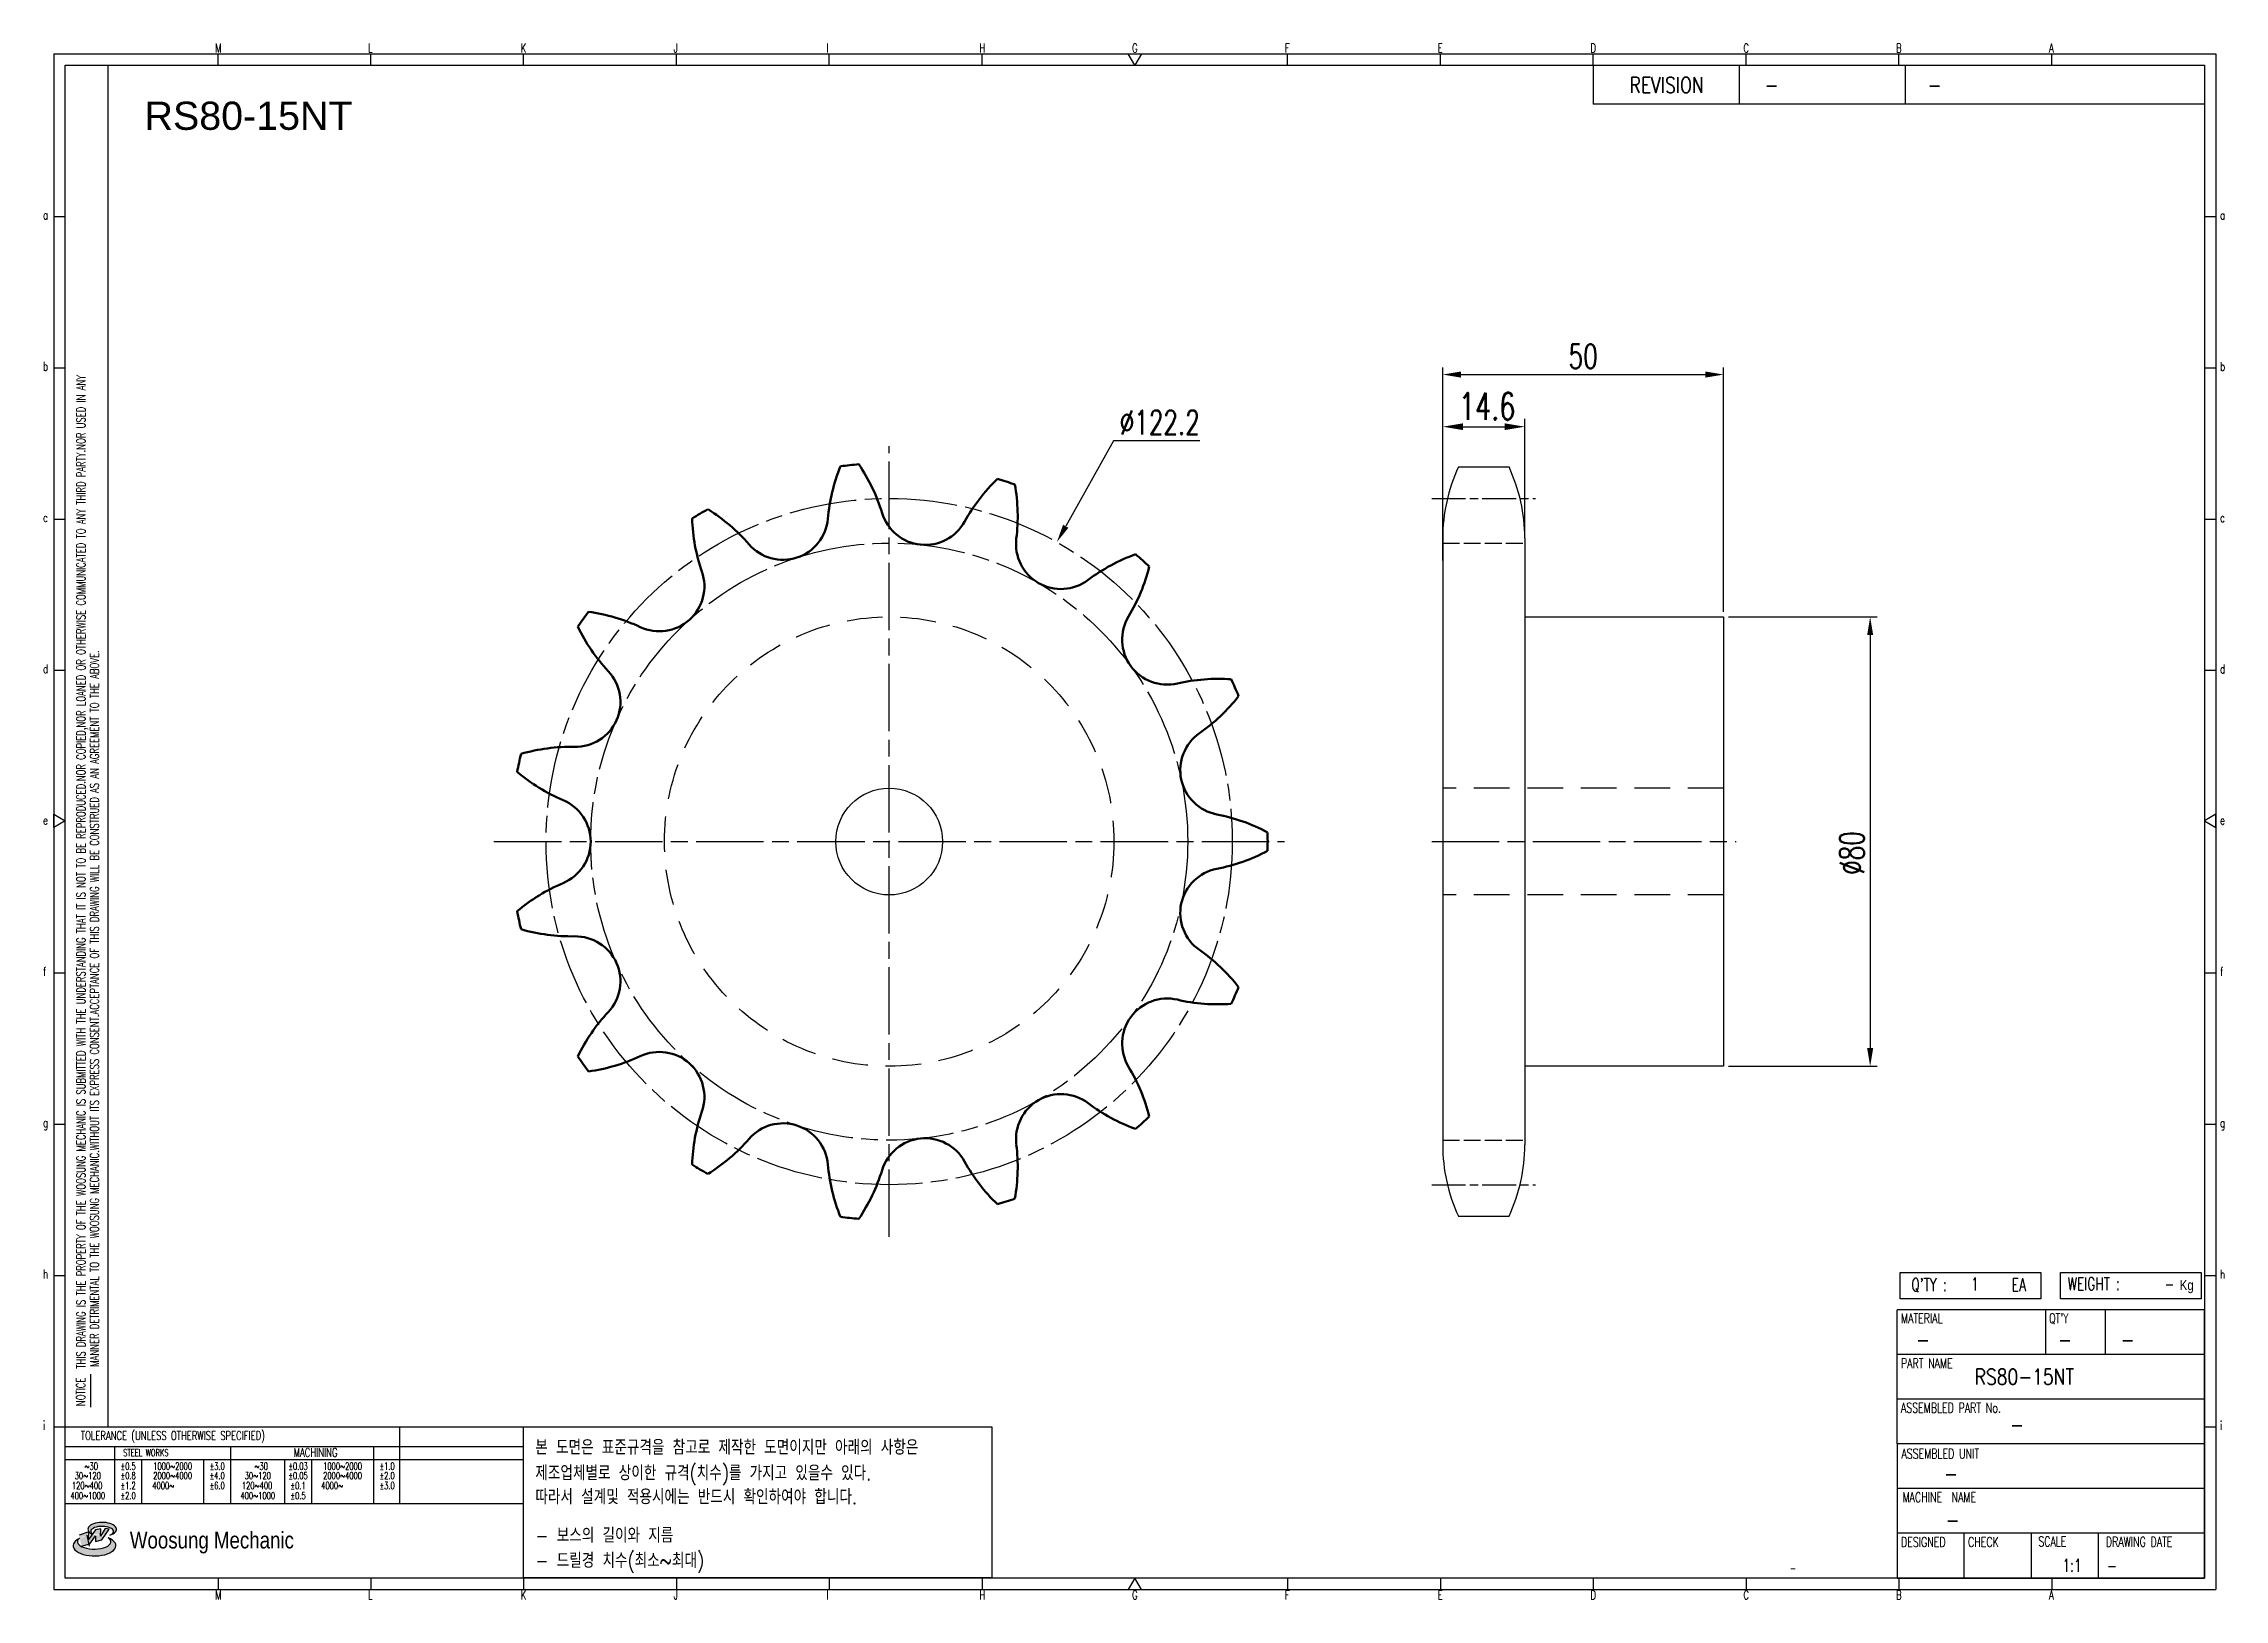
# Model space of a CAD drawing. Header units: millimetres. Extents: x 24007 to 24395, y 30 to 307.
import ezdxf
from ezdxf.enums import TextEntityAlignment as Align

# ---------------------------------------------------------------- set-up
doc = ezdxf.new("R2010")
doc.units = ezdxf.units.MM
for name, pattern in [('AM_ISO02W050', [7.5, 6, -1.5]), ('AM_ISO02W050x2', [3.75, 3, -0.75]), ('AM_ISO08W050', [18, 12, -1.5, 3, -1.5]), ('AM_ISO08W050x2', [9, 6, -0.75, 1.5, -0.75]), ('HIDDEN', [9.525, 6.35, -3.175])]:
    doc.linetypes.add(name, pattern=pattern)
for name, color, linetype, lineweight in [('AM_0N', 7, 'Continuous', 50), ('AM_3N', 6, 'AM_ISO02W050', 25), ('AM_7', 4, 'AM_ISO08W050', 25), ('AM_7N', 4, 'AM_ISO08W050', 25)]:
    doc.layers.add(name, color=color, linetype=linetype, lineweight=lineweight)
for name, color, linetype in [('HL', 2, 'HIDDEN'), ('S-DIM', 7, 'Continuous'), ('TITLE', 7, 'Continuous'), ('도면레이아웃', 7, 'Continuous')]:
    doc.layers.add(name, color=color, linetype=linetype)
doc.styles.add('HAN', font='ROMANS.shx', dxfattribs={"width": 0.7, "bigfont": 'whgtxt.shx'})
doc.styles.add('HKD_ST2', font='romans.shx', dxfattribs={"width": 0.7, "height": 4, "bigfont": '@extfont2.shx'})
doc.styles.add('HSG', font='SIMPLEX.shx', dxfattribs={"width": 0.7, "bigfont": 'HSG.shx'})
doc.styles.add('ROMANS', font='romans.shx', dxfattribs={"width": 0.7, "bigfont": 'whgtxt.shx'})
doc.styles.add('SLDTEXTSTYLE4', font='arial.ttf', dxfattribs={"width": 0.8})
doc.styles.get("Standard").update_dxf_attribs({"font": 'arial.ttf'})
doc.dimstyles.new('APP10', dxfattribs={"dimscale": 2, "dimtxt": 2.4, "dimasz": 1.8, "dimexe": 0.7, "dimexo": 0.5, "dimgap": 0.6, "dimtad": 1, "dimtoh": 1, "dimdec": 1, "dimrnd": 0.01, "dimzin": 9, "dimdsep": 46, "dimtxsty": 'HSG', "dimcen": 0, "dimclrd": 1, "dimclre": 1, "dimclrt": 256, "dimazin": 2, "dimtp": 1, "dimtm": 1, "dimtfac": 0.5, "dimtdec": 1, "dimtofl": 0, "dimtmove": 0, "dimatfit": 3, "dimfxl": 0, "dimtvp": 1, "dimtolj": 2, "dimlwd": -1, "dimlwe": -1, "dimarcsym": 0})
doc.dimstyles.new('APP8', dxfattribs={"dimscale": 1.8, "dimtxt": 2.4, "dimasz": 1.8, "dimexe": 0.7, "dimexo": 0.5, "dimgap": 0.6, "dimtad": 1, "dimtoh": 1, "dimdec": 1, "dimrnd": 0.01, "dimzin": 9, "dimdsep": 46, "dimtxsty": 'HSG', "dimcen": 0, "dimclrd": 1, "dimclre": 1, "dimclrt": 256, "dimazin": 2, "dimtp": 1, "dimtm": 1, "dimtfac": 0.5, "dimtdec": 1, "dimtofl": 0, "dimtmove": 0, "dimatfit": 3, "dimfxl": 0, "dimtvp": 1, "dimtolj": 2, "dimlwd": -1, "dimlwe": -1, "dimarcsym": 0})

# ---------------------------------------------------------------- blocks, each defined once
blk = doc.blocks.new('SUYWSHJH')
at = {"layer": '도면레이아웃'}
h = blk.add_hatch(color=10, dxfattribs=at)
h.paths.add_polyline_path([(1.544, 35.177), (1.554, 34.966), (1.779, 35.034), (2.054, 35.422), (1.908, 35.446), (1.728, 35.167), (1.741, 35.439), (1.547, 35.405), (1.292, 35.041), (1.295, 35.33), (0.943, 35.208), (1.03, 34.8), (1.336, 34.885)])
edge = h.paths.add_edge_path()
edge.add_ellipse((1.795, 35.421), major_axis=(-0.53, 0), ratio=0.487785, start_angle=122.36065, end_angle=403.39574)
edge.add_line((1.411, 35.244), (1.419, 35.261))
edge.add_ellipse((1.798, 35.344), major_axis=(-0.423, 0), ratio=0.444396, start_angle=131.58977, end_angle=386.19408, ccw=False)
edge = h.paths.add_edge_path()
edge.add_ellipse((1.512, 34.815), major_axis=(-0.793, 0), ratio=0.480113, start_angle=314.67633, end_angle=590.85213)
edge.add_ellipse((1.501, 34.958), major_axis=(-0.62, 0), ratio=0.43311, start_angle=331.7024, end_angle=574.42495, ccw=False)
for p, q in [((0, 90.118), (80.15, 90.118)), ((0, 90.118), (0, 33.191)), ((6.089, 89.693), (6.089, 90.118)), ((11.753, 89.693), (11.753, 90.118)), ((17.418, 89.693), (17.418, 90.118)), ((23.082, 89.693), (23.082, 90.118)), ((28.746, 89.693), (28.746, 90.118)), ((34.411, 89.693), (34.411, 90.118)), ((45.739, 89.693), (45.739, 90.118)), ((51.404, 89.693), (51.404, 90.118)), ((57.068, 89.693), (57.068, 90.118)), ((62.732, 89.693), (62.732, 90.118)), ((68.397, 89.693), (68.397, 90.118)), ((74.061, 89.693), (74.061, 90.118)), ((80.15, 90.118), (80.15, 33.191)), ((0, 84.085), (0.425, 84.085)), ((79.725, 84.085), (80.15, 84.085)), ((0, 78.478), (0.425, 78.478)), ((79.725, 78.478), (80.15, 78.478)), ((0, 72.87), (0.425, 72.87)), ((79.725, 72.87), (80.15, 72.87)), ((0, 67.262), (0.425, 67.262)), ((79.725, 67.262), (80.15, 67.262)), ((0, 56.047), (0.425, 56.047)), ((79.725, 56.047), (80.15, 56.047)), ((0, 50.439), (0.425, 50.439)), ((79.725, 50.439), (80.15, 50.439)), ((0, 44.832), (0.425, 44.832)), ((79.725, 44.832), (80.15, 44.832)), ((1.377, 39.947), (1.377, 41.174)), ((0, 39.224), (0.425, 39.224)), ((79.725, 39.224), (80.15, 39.224)), ((0, 33.191), (80.15, 33.191)), ((6.089, 33.616), (6.089, 33.191)), ((11.753, 33.616), (11.753, 33.191)), ((17.418, 33.616), (17.418, 33.191)), ((23.082, 33.616), (23.082, 33.191)), ((28.746, 33.616), (28.746, 33.191)), ((34.411, 33.616), (34.411, 33.191)), ((45.739, 33.616), (45.739, 33.191)), ((51.404, 33.616), (51.404, 33.191)), ((57.068, 33.616), (57.068, 33.191)), ((62.732, 33.616), (62.732, 33.191)), ((68.397, 33.616), (68.397, 33.191)), ((74.061, 33.616), (74.061, 33.191))]:
    blk.add_line(p, q)
at = {"color": 2}
for p, q in [((2.017, 39.224), (2.017, 89.693)), ((0.425, 39.224), (17.418, 39.224)), ((12.816, 39.224), (12.816, 36.382)), ((17.418, 33.616), (17.418, 39.224)), ((0.425, 38.487), (17.418, 38.487)), ((0.425, 38.012), (17.418, 38.012)), ((2.257, 38.487), (2.257, 36.382)), ((3.257, 38.012), (3.257, 36.382)), ((5.557, 38.012), (5.557, 36.382)), ((6.557, 38.5), (6.557, 36.382)), ((8.557, 38.012), (8.557, 36.382)), ((9.557, 38.026), (9.557, 36.382)), ((11.857, 38.487), (11.857, 36.382)), ((0.425, 36.382), (17.418, 36.382))]:
    blk.add_line(p, q, dxfattribs=at)
at = {"color": 6, "ltscale": 0.5}
for p, q in [((57.068, 89.693), (57.068, 88.246)), ((62.47, 89.693), (62.47, 88.246)), ((68.635, 89.693), (68.635, 88.246)), ((79.725, 88.246), (57.068, 88.246)), ((68.336, 38.59), (68.336, 43.563)), ((79.725, 43.563), (68.336, 43.563)), ((73.827, 43.563), (73.827, 41.905)), ((76.037, 43.563), (76.037, 41.905)), ((79.725, 38.59), (79.725, 43.563)), ((79.725, 41.905), (68.336, 41.905)), ((79.725, 40.248), (68.336, 40.248)), ((68.336, 38.59), (68.336, 33.616)), ((79.725, 38.59), (68.336, 38.59)), ((79.725, 33.616), (79.725, 38.59)), ((79.725, 36.932), (68.336, 36.932)), ((79.725, 35.274), (68.336, 35.274)), ((70.822, 33.616), (70.822, 35.274)), ((73.309, 33.616), (73.309, 35.274)), ((75.796, 33.616), (75.796, 35.274)), ((68.336, 33.616), (79.725, 33.616))]:
    blk.add_line(p, q, dxfattribs=at)
for points in [[(40.075, 89.693), (39.83, 90.118), (40.32, 90.118)], [(0.425, 89.693), (79.725, 89.693), (79.725, 33.616), (0.425, 33.616)], [(0.425, 61.679), (0, 61.433), (0, 61.924)], [(79.725, 61.679), (80.15, 61.433), (80.15, 61.924)], [(40.075, 33.616), (39.83, 33.191), (40.32, 33.191)]]:
    blk.add_lwpolyline(points, close=True)
at = {"layer": 'TITLE', "color": 20}
for p, q in [((68.449, 43.961), (68.449, 44.936)), ((68.449, 44.936), (73.654, 44.936)), ((73.654, 44.936), (73.654, 43.961)), ((74.39, 43.961), (74.39, 44.936)), ((74.39, 44.936), (79.595, 44.936)), ((79.595, 44.936), (79.595, 43.961)), ((73.654, 43.961), (68.449, 43.961)), ((79.595, 43.961), (74.39, 43.961))]:
    blk.add_line(p, q, dxfattribs=at)
at = {"layer": '도면레이아웃'}
for p, q in [((1.295, 35.33), (0.943, 35.208)), ((1.03, 34.8), (1.336, 34.885)), ((1.224, 35.208), (1.311, 34.8)), ((1.224, 35.208), (1.224, 35.208)), ((1.547, 35.405), (1.292, 35.041)), ((1.292, 35.041), (1.295, 35.33)), ((1.336, 34.885), (1.544, 35.177)), ((1.419, 35.261), (1.411, 35.244)), ((1.544, 35.177), (1.554, 34.966)), ((1.741, 35.439), (1.547, 35.405)), ((1.554, 34.966), (1.779, 35.034)), ((1.908, 35.446), (1.728, 35.167)), ((1.728, 35.167), (1.741, 35.439)), ((1.779, 35.034), (2.054, 35.422)), ((2.054, 35.422), (1.908, 35.446))]:
    blk.add_line(p, q, dxfattribs=at)
for centre, major_axis, ratio, start_param, end_param in [((1.795, 35.421), (-0.53, 0), 0.487785, 2.135596, 7.040584), ((1.512, 34.815), (-0.793, 0), 0.480113, 5.492138, 10.312315), ((1.501, 34.958), (-0.62, 0), 0.43311, 5.789299, 10.025607), ((1.798, 35.344), (-0.423, 0), 0.444396, 2.296675, 6.740358)]:
    blk.add_ellipse(centre, major_axis=major_axis, ratio=ratio, start_param=start_param, end_param=end_param, dxfattribs=at)
at = {"color": 4, "style": 'HKD_ST2', "width": 0.7}
for s, p in [('M', (5.988, 90.164)), ('L', (11.652, 90.164)), ('K', (17.316, 90.164)), ('J', (22.981, 90.164)), ('I', (28.645, 90.164)), ('H', (34.309, 90.164)), ('G', (39.974, 90.164)), ('F', (45.638, 90.164)), ('E', (51.302, 90.164)), ('D', (56.967, 90.164)), ('C', (62.631, 90.164)), ('B', (68.295, 90.164)), ('A', (73.96, 90.164)), ('a', (-0.395, 83.976)), ('a', (80.305, 83.97)), ('b', (-0.395, 78.368)), ('b', (80.305, 78.362)), ('c', (-0.395, 72.76)), ('c', (80.305, 72.754)), ('d', (-0.395, 67.153)), ('d', (80.305, 67.147)), ('e', (-0.395, 61.545)), ('e', (80.305, 61.539)), ('f', (-0.395, 55.937)), ('f', (80.305, 55.931)), ('g', (-0.395, 50.33)), ('g', (80.305, 50.324)), ('h', (-0.395, 44.722)), ('h', (80.305, 44.716)), ('i', (-0.395, 39.114)), ('i', (80.305, 39.108)), ('M', (5.988, 32.824)), ('L', (11.652, 32.824)), ('K', (17.316, 32.824)), ('J', (22.981, 32.824)), ('I', (28.645, 32.824)), ('H', (34.309, 32.824)), ('G', (39.974, 32.824)), ('F', (45.638, 32.824)), ('E', (51.302, 32.824)), ('D', (56.967, 32.824)), ('C', (62.631, 32.824)), ('B', (68.295, 32.824)), ('A', (73.96, 32.824))]:
    blk.add_text(s, height=0.326, dxfattribs=at).set_placement(p)
for s, height, style, width, p in [('REVISION', 0.5806, 'HAN', 0.8, (58.415, 88.664)), ('-', 0.581, 'HAN', 0.8, (63.426, 88.664)), ('-', 0.581, 'HAN', 0.8, (69.468, 88.664)), ("Q'TY : ", 0.4746, 'HKD_ST2', 0.7, (68.857, 44.253)), ('1', 0.475, 'HKD_ST2', 0.7, (71.071, 44.275)), ('EA', 0.4746, 'HKD_ST2', 0.7, (72.578, 44.253)), ('WEIGHT : ', 0.4746, 'HKD_ST2', 0.7, (74.65, 44.286)), ('-', 0.581, 'HAN', 0.8, (69.029, 42.157)), ('-', 0.581, 'HAN', 0.8, (74.289, 42.157)), ('-', 0.581, 'HAN', 0.8, (76.623, 42.157)), ('-', 0.581, 'HAN', 0.8, (72.515, 39.013)), ('-', 0.581, 'HAN', 0.8, (70.067, 37.189)), ('-', 0.581, 'HAN', 0.8, (70.126, 35.48)), ('1:1', 0.4746, 'HKD_ST2', 0.7, (74.458, 33.848)), ('-', 0.475, 'HKD_ST2', 0.7, (76.112, 33.837))]:
    blk.add_text(s, height=height, dxfattribs=dict(style=style, width=width)).set_placement(p)
at = {"color": 6, "style": 'HKD_ST2', "width": 0.7}
for s, p in [(' THIS DRAWING IS THE PROPERTY OF THE WOOSUNG MECHANIC IS SUBMITTED WITH THE UNDERSTANDING THAT IT IS NOT TO BE REPRODUCED.NOR COPIED,NOR LOANED OR OTHERWISE COMMUNICATED TO ANY THIRD PARTY.NOR USED IN ANY', (1.173, 41.217)), ('MANNER DETRIMENTAL TO THE WOOSUNG MECHANIC.WITHOUT ITS EXPRESS CONSENT.ACCEPTANCE OF THIS DRAWING WILL BE CONSTRUED AS AN AGREEMENT TO THE ABOVE.', (1.672, 41.447))]:
    blk.add_text(s, height=0.326266, rotation=90, dxfattribs=at).set_placement(p)
at = {"style": 'HKD_ST2', "width": 0.7}
blk.add_text('-', height=0.475, dxfattribs=at).set_placement((78.613, 44.286), align=Align.RIGHT)
at = {"color": 4, "style": 'HKD_ST2', "width": 0.7}
for s, height, p in [('MATERIAL', 0.3651, (68.474, 43.425)), ("QT'Y", 0.3651, (73.965, 43.425)), ('PART NAME', 0.3651, (68.474, 41.756)), ('ASSEMBLED PART No.', 0.36511, (68.474, 40.109)), ('ASSEMBLED UNIT', 0.36511, (68.49, 38.408)), ('MACHINE  NAME', 0.36511, (68.532, 36.794)), ('DESIGNED', 0.3651, (68.474, 35.136)), ('CHECK', 0.3651, (70.961, 35.136)), ('SCALE', 0.3651, (73.566, 35.153)), ('DRAWING DATE', 0.36511, (76.071, 35.141))]:
    blk.add_text(s, height=height, dxfattribs=at).set_placement(p, align=Align.TOP_LEFT)
at = {"style": 'HKD_ST2', "width": 0.7}
blk.add_text('NOTICE', height=0.3263, rotation=90, dxfattribs=at).set_placement((1.163, 39.988))
for s, height, style, width, p in [('TOLERANCE (UNLESS OTHERWISE SPECIFIED)', 0.32627, 'HKD_ST2', 0.7, (4.417, 38.896)), ('-', 0.326, 'ROMANS', 0.65, (64.469, 33.975))]:
    blk.add_text(s, height=height, dxfattribs=dict(style=style, width=width)).set_placement(p, align=Align.MIDDLE_CENTER)
at = {"color": 4, "style": 'HKD_ST2', "width": 0.7}
for s, height, p in [('STEEL WORKS', 0.26101, (3.416, 38.268)), ('MACHINING', 0.3263, (9.707, 38.27)), ('%%P0.5', 0.261, (2.757, 37.762)), ('%%P0.8', 0.261, (2.757, 37.411)), ('%%P3.0', 0.261, (6.057, 37.762)), ('%%P4.0', 0.261, (6.057, 37.411)), ('%%P0.03', 0.261, (9.057, 37.762)), ('%%P0.05', 0.261, (9.057, 37.411)), ('%%P1.0', 0.261, (12.357, 37.762)), ('%%P2.0', 0.261, (12.357, 37.411)), ('%%P1.2', 0.261, (2.757, 37.045)), ('%%P2.0', 0.261, (2.757, 36.67)), ('%%P6.0', 0.261, (6.057, 37.045)), ('%%P0.1', 0.261, (9.057, 37.045)), ('%%P0.5', 0.261, (9.057, 36.67)), ('%%P3.0', 0.261, (12.357, 37.045))]:
    blk.add_text(s, height=height, dxfattribs=at).set_placement(p, align=Align.MIDDLE)
for s, height, p in [('30%%126120', 0.261, (1.263, 37.411)), ('%%12630', 0.261, (1.389, 37.762)), ('2000%%1264000', 0.26101, (4.407, 37.411)), ('1000%%1262000', 0.26101, (4.407, 37.762)), ('30%%126120', 0.261, (7.563, 37.411)), ('%%12630', 0.261, (7.689, 37.762)), ('2000%%1264000', 0.26101, (10.707, 37.411)), ('1000%%1262000', 0.26101, (10.707, 37.762)), ('400%%1261000', 0.26101, (1.263, 36.67)), ('120%%126400', 0.26101, (1.237, 37.045)), ('4000%%126', 0.261, (4.061, 37.045)), ('400%%1261000', 0.26101, (7.563, 36.67)), ('120%%126400', 0.26101, (7.537, 37.045)), ('4000%%126', 0.261, (10.321, 37.045))]:
    blk.add_text(s, height=height, dxfattribs=at).set_placement(p, align=Align.MIDDLE_CENTER)
at = {"color": 1, "style": 'SLDTEXTSTYLE4', "width": 0.8}
blk.add_text('Woosung Mechanic', height=0.61957, dxfattribs=at).set_placement((2.822, 34.711))
at = {"layer": 'TITLE', "width": 0.8}
blk.add_text('Kg', height=0.3789, dxfattribs=at).set_placement((78.807, 44.286))
blk = doc.blocks.new('*D2')
at = {"layer": 'Defpoints', "color": 0, "transparency": 16777216}
for p in [(24305.94, 204.78), (24305.94, 124.78), (24332.03, 124.78)]:
    blk.add_point(p, dxfattribs=at)
at = {"layer": 'S-DIM', "color": 1, "transparency": 16777216}
for p, q in [((24306.84, 204.78), (24333.29, 204.78)), ((24332.03, 201.54), (24332.03, 128.02)), ((24306.84, 124.78), (24333.29, 124.78))]:
    blk.add_line(p, q, dxfattribs=at)
for points in [[(24331.49, 201.54), (24332.57, 201.54), (24332.03, 204.78)], [(24331.49, 128.02), (24332.57, 128.02), (24332.03, 124.78)]]:
    blk.add_solid(points, dxfattribs=at)
at = {"layer": 'S-DIM', "transparency": 16777216, "insert": (24328.79, 162.74), "char_height": 4.32, "attachment_point": 5, "rotation": 90, "style": 'HSG'}
blk.add_mtext('\\A2;%%c80', dxfattribs=at)
blk = doc.blocks.new('*D3')
at = {"layer": 'Defpoints', "color": 0, "transparency": 16777216}
for p in [(24305.94, 247.91), (24255.94, 213.91), (24305.94, 204.78)]:
    blk.add_point(p, dxfattribs=at)
at = {"layer": 'S-DIM', "color": 1, "transparency": 16777216}
for p, q in [((24255.94, 214.81), (24255.94, 249.17)), ((24305.94, 205.68), (24305.94, 249.17)), ((24259.18, 247.91), (24302.7, 247.91))]:
    blk.add_line(p, q, dxfattribs=at)
for points in [[(24259.18, 248.45), (24259.18, 247.37), (24255.94, 247.91)], [(24302.7, 248.45), (24302.7, 247.37), (24305.94, 247.91)]]:
    blk.add_solid(points, dxfattribs=at)
at = {"layer": 'S-DIM', "transparency": 16777216, "insert": (24280.94, 251.15), "char_height": 4.32, "attachment_point": 5, "style": 'HSG'}
blk.add_mtext('\\A2;50', dxfattribs=at)
blk = doc.blocks.new('*D4')
at = {"layer": 'Defpoints', "color": 0, "transparency": 16777216}
for p in [(24187.25, 218.08), (24127.58, 111.48)]:
    blk.add_point(p, dxfattribs=at)
at = {"layer": 'S-DIM', "color": 1, "transparency": 16777216}
for p, q in [((24197.36, 236.14), (24188.84, 220.9)), ((24212.7, 236.14), (24197.36, 236.14))]:
    blk.add_line(p, q, dxfattribs=at)
blk.add_solid([(24188.36, 221.17), (24189.31, 220.64), (24187.25, 218.08)], dxfattribs=at)
at = {"layer": 'S-DIM', "transparency": 16777216, "insert": (24205.57, 239.38), "char_height": 4.32, "attachment_point": 5, "style": 'HSG'}
blk.add_mtext('\\A2;∅122.2', dxfattribs=at)
blk = doc.blocks.new('*D5')
at = {"layer": 'Defpoints', "color": 0, "transparency": 16777216}
for p in [(24270.54, 238.63), (24255.94, 218.77), (24270.54, 217.92)]:
    blk.add_point(p, dxfattribs=at)
at = {"layer": 'S-DIM', "color": 1, "transparency": 16777216}
for p, q in [((24255.94, 219.77), (24255.94, 240.03)), ((24259.54, 238.63), (24266.94, 238.63)), ((24270.54, 218.92), (24270.54, 240.03))]:
    blk.add_line(p, q, dxfattribs=at)
for points in [[(24259.54, 239.23), (24259.54, 238.03), (24255.94, 238.63)], [(24266.94, 239.23), (24266.94, 238.03), (24270.54, 238.63)]]:
    blk.add_solid(points, dxfattribs=at)
at = {"layer": 'S-DIM', "transparency": 16777216, "insert": (24263.85, 242.23), "char_height": 4.8, "attachment_point": 5, "style": 'HSG'}
blk.add_mtext('\\A2;14.6', dxfattribs=at)

msp = doc.modelspace()

# ---------------------------------------------------------------- linework, layer by layer
for p, q in [((24258.74, 231.47), (24267.74, 231.47)), ((24255.94, 218.77), (24255.94, 110.79)), ((24270.54, 218.77), (24270.54, 110.79)), ((24270.54, 204.78), (24305.94, 204.78)), ((24305.94, 204.78), (24305.94, 124.78)), ((24305.94, 124.78), (24270.54, 124.78)), ((24258.74, 98.09), (24267.74, 98.09))]:
    msp.add_line(p, q)
at = {"color": 4}
msp.add_lwpolyline([(24092.33, 60.62), (24175.7, 60.62), (24175.7, 33.7), (24092.33, 33.7)], close=True, dxfattribs=at)
msp.add_circle((24157.41, 164.78), 9.5)
for centre, start, end in [((24286.14, 218.77), 155.132, 180), ((24240.34, 218.77), 0, 24.868), ((24286.14, 110.79), 180, 204.868), ((24240.34, 110.79), 335.132, 0)]:
    msp.add_arc(centre, 30.2, start, end)
at = {"layer": 'AM_0N'}
for centre, radius, start, end in [((24178.77, 219.42), 32.4, 157.9492, 175), ((24157.41, 164.78), 67.37, 94.61, 97.39), ((24125.16, 213.79), 32.4, 17, 34.0508), ((24199.16, 206.01), 32.4, 133.9492, 151), ((24157.41, 164.78), 67.37, 70.61, 73.39), ((24147.88, 222.67), 32.4, 353, 10.0508), ((24157.41, 164.78), 67.37, 118.61, 121.39), ((24154.7, 223.39), 32.4, 181.9492, 199), ((24108.01, 196.43), 32.4, 41, 58.0508), ((24138.51, 222.95), 8.02, 221, 355), ((24163.81, 225.61), 8.02, 197, 331), ((24188, 217.75), 8.02, 173, 307), ((24212.32, 185.47), 32.4, 109.9492, 127), ((24172.25, 221.54), 32.4, 329, 346.0508), ((24157.41, 164.78), 67.37, 46.61, 49.39), ((24116.49, 210.23), 8.02, 245, 19), ((24157.41, 164.78), 67.37, 142.61, 145.39), ((24131.1, 217.22), 32.4, 205.9492, 223), ((24099.41, 173.6), 32.4, 65, 82.0508), ((24206.9, 200.73), 8.02, 149, 283), ((24101.54, 189.65), 8.02, 269, 43), ((24215.99, 161.35), 32.4, 85.9492, 103), ((24194.06, 210.6), 32.4, 305, 322.0508), ((24157.41, 164.78), 67.37, 22.61, 25.39), ((24217.24, 177.49), 8.02, 125, 259), ((24157.41, 164.78), 67.37, 166.61, 169.39), ((24100.83, 149.25), 32.4, 89, 106.0508), ((24112.04, 201.98), 32.4, 229.9492, 247), ((24096.25, 164.78), 8.02, 293, 67), ((24209.53, 137.82), 32.4, 61.9492, 79), ((24209.53, 191.73), 32.4, 281, 298.0508), ((24157.41, 164.78), 67.37, 358.61, 1.39), ((24217.24, 152.06), 8.02, 101, 235), ((24112.04, 127.58), 32.4, 113, 130.0508), ((24157.41, 164.78), 67.37, 190.61, 193.39), ((24100.83, 180.31), 32.4, 253.9492, 271), ((24101.54, 139.9), 8.02, 317, 91), ((24194.06, 118.96), 32.4, 37.9492, 55), ((24206.9, 128.83), 8.02, 77, 211), ((24215.99, 168.21), 32.4, 257, 274.0508), ((24157.41, 164.78), 67.37, 334.61, 337.39), ((24131.1, 112.34), 32.4, 137, 154.0508), ((24157.41, 164.78), 67.37, 214.61, 217.39), ((24099.41, 155.95), 32.4, 277.9492, 295), ((24116.49, 119.32), 8.02, 341, 115), ((24172.25, 108.01), 32.4, 13.9492, 31), ((24154.7, 106.17), 32.4, 161, 178.0508), ((24188, 111.81), 8.02, 53, 187), ((24212.32, 144.09), 32.4, 233, 250.0508), ((24138.51, 106.61), 8.02, 5, 139), ((24157.41, 164.78), 67.37, 310.61, 313.39), ((24108.01, 133.12), 32.4, 301.9492, 319), ((24163.81, 103.95), 8.02, 29, 163), ((24147.88, 106.88), 32.4, 349.9492, 7), ((24157.41, 164.78), 67.37, 238.61, 241.39), ((24178.77, 110.13), 32.4, 185, 202.0508), ((24125.16, 115.77), 32.4, 325.9492, 343), ((24199.16, 123.54), 32.4, 209, 226.0508), ((24157.41, 164.78), 67.37, 286.61, 289.39), ((24157.41, 164.78), 67.37, 262.61, 265.39)]:
    msp.add_arc(centre, radius, start, end, dxfattribs=at)
at = {"layer": 'AM_3N', "linetype": 'AM_ISO02W050x2'}
for p, q in [((24255.94, 217.92), (24270.54, 217.92)), ((24255.94, 111.63), (24270.54, 111.63))]:
    msp.add_line(p, q, dxfattribs=at)
at = {"layer": 'AM_7', "linetype": 'AM_ISO08W050x2'}
for p, q in [((24253.99, 225.86), (24272.48, 225.86)), ((24253.99, 103.69), (24272.48, 103.69))]:
    msp.add_line(p, q, dxfattribs=at)
at = {"layer": 'AM_7N', "linetype": 'AM_ISO08W050x2', "ltscale": 2}
for p, q in [((24157.41, 94.41), (24157.41, 235.15)), ((24087.05, 164.78), (24227.78, 164.78)), ((24253.99, 164.78), (24308.15, 164.78))]:
    msp.add_line(p, q, dxfattribs=at)
for radius in [61.08, 53.14]:
    msp.add_circle((24157.41, 164.78), radius, dxfattribs=at)
at = {"layer": 'HL', "linetype": 'HIDDEN'}
for p, q in [((24305.94, 174.28), (24255.94, 174.28)), ((24305.94, 155.28), (24255.94, 155.28))]:
    msp.add_line(p, q, dxfattribs=at)
msp.add_circle((24157.41, 164.78), 40, dxfattribs=at)

# ---------------------------------------------------------------- block references
at = {"xscale": 4.802204376507272, "yscale": 4.802204376507272, "zscale": 4.802204376507272}
msp.add_blockref('SUYWSHJH', (24008.69, -127.74), dxfattribs=at)

# ---------------------------------------------------------------- texts
at = {"color": 2}
msp.add_text('RS80-15NT', height=5.018, dxfattribs=at).set_placement((24024.86, 291.47))
at = {"style": 'HAN', "width": 0.8}
msp.add_text('RS80-15NT', height=2.788, dxfattribs=at).set_placement((24350.64, 68.12))
at = {"color": 4, "style": 'HAN', "width": 0.8}
for s, p in [('본 도면은 표준규격을 참고로 제작한 도면이지만 아래의 사항은', (24094.42, 55.64)), ('제조업체별로 상이한 규격(치수)를 가지고 있을수 있다.', (24094.42, 51.07)), ('따라서 설계및 적용시에는 반드시 확인하여야 합니다.', (24094.42, 46.82)), ('- 보스의 길이와 지름', (24094.42, 39.98)), ('- 드릴경 치수(최소~최대)', (24094.42, 35.49))]:
    msp.add_text(s, height=2.6381, dxfattribs=at).set_placement(p)

# ---------------------------------------------------------------- dimensions: what is measured, and where the dimension line sits
at = {"layer": 'S-DIM'}
dim = msp.add_linear_dim(base=(24305.94, 247.91), p1=(24255.94, 213.91), p2=(24305.94, 204.78), dimstyle='APP8', dxfattribs=at)
dim.commit()
dim.dimension.update_dxf_attribs({"geometry": '*D3', "text_midpoint": (24280.94, 251.15)})
dim = msp.add_linear_dim(base=(24270.54, 238.63), p1=(24255.94, 218.77), p2=(24270.54, 217.92), dimstyle='APP10', dxfattribs=at)
dim.commit()
dim.dimension.update_dxf_attribs({"geometry": '*D5', "text_midpoint": (24263.85, 238.63), "dimtype": 128})
dim = msp.add_diameter_dim_2p(p1=(24127.58, 111.48), p2=(24187.25, 218.08), dimstyle='APP8', dxfattribs=at)
dim.commit()
dim.dimension.update_dxf_attribs({"geometry": '*D4', "text_midpoint": (24205.57, 236.14), "dimtype": 131})
dim = msp.add_linear_dim(base=(24332.03, 124.78), p1=(24305.94, 204.78), p2=(24305.94, 124.78), angle=90, text='%%c<>', dimstyle='APP8', dxfattribs=at)
dim.commit()
dim.dimension.update_dxf_attribs({"geometry": '*D2', "text_midpoint": (24332.03, 162.74), "dimtype": 128})

doc.saveas('drawing.dxf')
